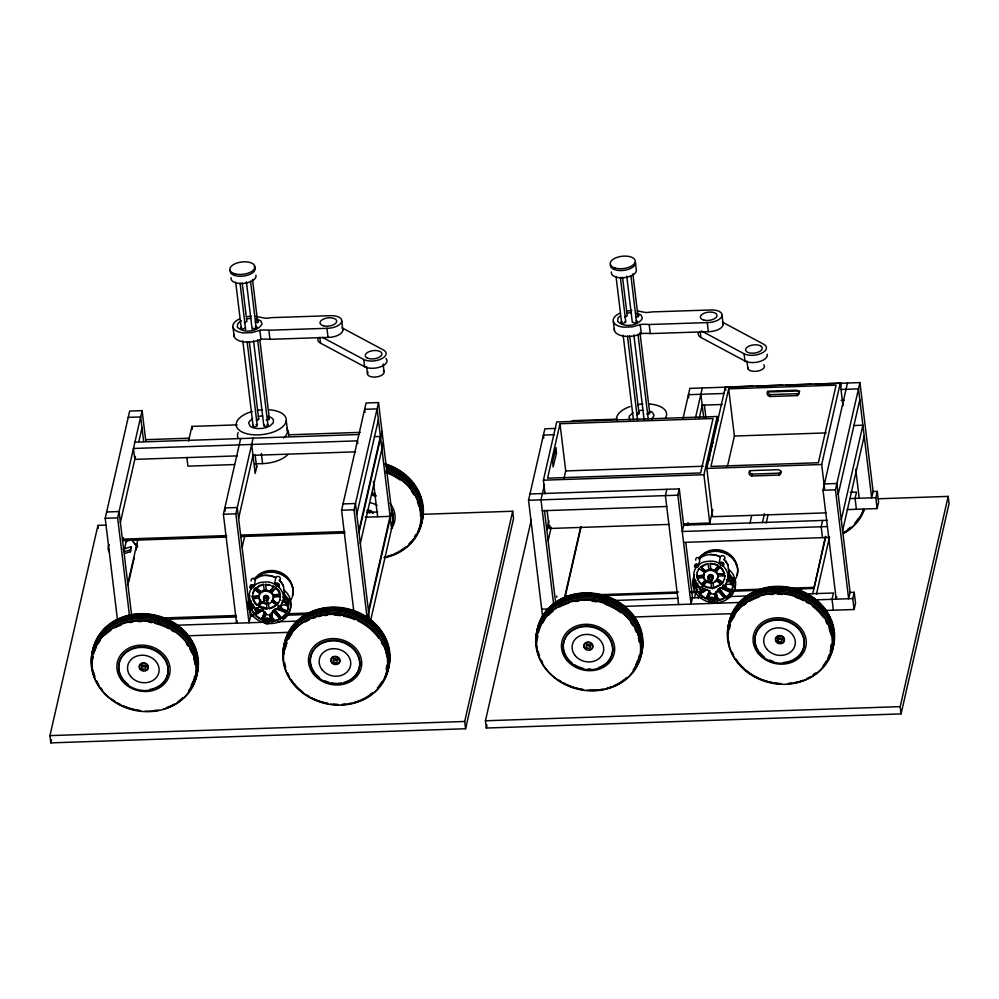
<?xml version="1.0" encoding="UTF-8"?>
<svg xmlns="http://www.w3.org/2000/svg" width="999" height="999" viewBox="0 0 999 999"><rect width="100%" height="100%" fill="white"/><g stroke="black" fill="none" stroke-linecap="round" stroke-linejoin="round"><path stroke-width="1.5" d="M108.379 548.813L108.679 551.186A9.266 4.545 -6.9 0 0 109.478 552.11M261.076 601.048C257.355 608.728 254.358 603.871 252.672 598.663L259.178 598.176L259.515 593.581L262.625 590.596L266.396 589.897L270.816 591.383M703.458 575.549L696.927 576.036L703.533 575.124L703.746 577.36L697.227 577.847L703.746 577.36M724.849 576.198L724.837 575.349L718.219 576.261L717.931 574.45L724.512 573.538L717.931 574.45M247.153 341.845L257.23 425.562A2.098 1.036 -6.9 0 1 255.095 426.623A2.098 1.036 -6.9 0 1 253.097 425.861L253.109 425.586A2.098 1.036 -6.9 0 1 253.271 425.324M627.484 336.126L637.562 419.842A2.098 1.036 -6.9 0 1 637.399 420.117M279.895 600.162L280.282 596.166L280.282 597.015M696.827 575.599L697.29 572.04M724.462 579.345L724.924 575.786M265.372 622.24A2.522 2.173 9.6 0 1 264.723 621.241L264.623 620.679A2.522 2.173 9.6 0 1 269.555 620.279L269.318 621.927A2.522 2.173 9.6 0 1 268.406 622.689M709.939 601.435A2.522 2.173 9.6 0 1 709.278 600.424L709.19 599.862A2.522 2.173 9.6 0 1 714.123 599.462L713.885 601.111M248.776 602.884L248.476 601.972L248.813 602.609A2.522 2.173 9.6 0 1 250.562 601.136L251.111 601.023M693.331 582.067L693.044 581.156L693.368 581.793A2.522 2.173 9.6 0 1 695.129 580.319L695.666 580.207M556.455 453.171L555.981 447.602L552.659 461.438L553.134 467.008L556.455 453.171L553.958 453.259M254.333 585.689L254.158 585.501A2.498 2.16 9.6 0 0 250.424 585.651A2.498 2.16 9.6 0 0 251.286 588.861C247.065 594.63 249.912 603.683 255.02 607.679A2.498 2.16 9.6 0 0 255.769 610.901A2.498 2.16 9.6 0 0 259.315 609.989L263.786 611.213A4.758 4.096 9.6 0 0 269.106 614.947A4.758 4.096 9.6 0 0 273.164 610.501L277.148 608.628A2.498 2.16 9.6 0 0 280.894 609.003A2.498 2.16 9.6 0 0 280.632 605.744L282.143 603.034A17.208 14.835 9.6 0 0 279.832 588.174L278.396 586.875A2.498 2.16 9.6 0 0 278.409 583.591A2.498 2.16 9.6 0 0 274.7 583.891L274.538 584.165A12.55 10.814 9.6 0 0 266.396 581.955L261.601 582.317A12.537 10.802 9.6 0 0 254.345 585.689L255.444 579.158C261.039 574.437 269.73 574.175 275.961 577.797L271.99 576.161M252.51 597.752L252.435 596.428L258.966 595.941L259.028 596.853M252.672 598.663L256.643 597.951M251.923 607.904A2.31 1.986 9.6 0 1 251.323 607.904L251.211 608.528A2.31 1.986 9.6 0 0 253.571 607.305L253.634 607.067M252.66 593.281L254.67 589.235M255.22 588.935L259.041 585.601L263.436 584.353L264.335 590.446M255.906 587.812L261.089 591.932L259.865 593.269L254.595 589.647M260.514 609.715L253.971 613.823L253.684 612.699A18.894 16.284 9.6 0 1 251.323 607.904M259.865 593.269L255.719 589.959M258.778 606.118C281.905 610.976 247.814 609.889 262.762 601.748L263.549 602.11M261.089 591.932L255.919 587.824L255.282 588.523M263.436 584.353L255.831 588.236M265.434 584.602L269.643 584.615M258.704 606.53L262.762 601.748M262.837 610.202L255.057 615.097A18.894 16.284 9.6 0 0 260.776 619.33L261.401 619.617L264.635 612.474M270.13 614.747L270.579 618.681A2.31 1.986 9.6 0 0 269.705 619.967L269.655 619.655A2.522 2.173 9.6 0 0 264.735 620.042L264.648 620.779L263.037 620.292L266.184 613.324M263.636 619.043L263.748 618.406M264.048 618.194L264.186 617.494M271.528 592.444L275.524 588.061L271.528 592.444L269.942 591.308L273.913 586.475L273.052 585.901M277.41 604.07L273.576 607.417L269.181 608.653L277.335 604.495M269.942 591.308L273.913 586.475M276.698 605.194L271.528 601.086M274.538 584.165L275.799 577.36A2.498 2.16 9.6 0 1 279.52 577.06A2.498 2.16 9.6 0 1 279.558 580.307L283.204 585.102L284.39 592.782M272.727 600.112L277.947 603.783L272.727 600.112L271.516 601.46M280.182 596.59L273.726 596.653L272.228 600.436M269.605 621.116L269.605 620.604A2.31 1.986 9.6 0 1 270.479 619.305L270.729 618.618M274.163 621.203L275.237 620.379A18.894 16.284 9.6 0 0 279.695 618.756L280.257 618.443L279.583 619.38A18.894 16.284 9.6 0 1 275.137 621.003L274.163 620.779A2.31 1.986 9.6 0 0 272.752 619.13L271.528 612.3M274.488 609.964L274.6 609.328L281.556 618.181L274.488 609.964L275.549 608.94M278.446 586.85L278.846 584.265M271.541 591.97C274.4 599.113 285.901 594.492 276.011 587.899M288.361 599.899L288.911 598.925L288.236 599.612A2.522 2.173 9.6 0 0 286.051 598.451L283.679 596.103L284.39 592.082M286.701 605.007A2.31 1.986 9.6 0 0 287.874 605.194L287.774 605.819A2.31 1.986 9.6 0 1 285.639 604.969L285.751 604.345A2.31 1.986 9.6 0 0 286.176 604.732M281.568 618.206A18.894 16.284 9.6 0 0 286.151 613.411L286.551 612.262L278.509 609.065M288.349 605.094L288.361 605.681A18.894 16.284 9.6 0 1 287.237 610.864L287.138 611.5A18.894 16.284 9.6 0 0 288.249 606.306L288.249 605.731M288.187 604.732L288.549 602.634M698.9 564.872L698.726 564.685A2.498 2.16 9.6 0 0 694.992 564.847A2.498 2.16 9.6 0 0 695.841 568.044C691.633 573.813 694.48 582.867 699.587 586.863A2.498 2.16 9.6 0 0 700.336 590.084A2.498 2.16 9.6 0 0 703.883 589.173L708.341 590.397A4.758 4.096 9.6 0 0 713.673 594.13A4.758 4.096 9.6 0 0 717.732 589.685L721.715 587.824A2.498 2.16 9.6 0 0 725.461 588.186A2.498 2.16 9.6 0 0 725.199 584.927L726.71 582.217A17.208 14.835 9.6 0 0 724.4 567.37L722.964 566.058A2.498 2.16 9.6 0 0 722.976 562.774A2.498 2.16 9.6 0 0 719.255 563.086L719.105 563.349A12.55 10.814 9.6 0 0 710.963 561.138L706.168 561.5A12.537 10.802 9.6 0 0 698.9 564.872L700.012 558.341C705.606 553.621 714.285 553.371 720.529 556.98L716.545 555.344M705.069 588.898L698.538 593.019L698.151 592.507A18.894 16.284 9.6 0 1 695.779 587.724L695.891 587.087A2.31 1.986 9.6 0 0 697.065 586.95M698.538 569.555L699.238 568.419M704.432 572.452L705.656 571.116L700.461 566.995M698.301 585.626L698.139 586.5A2.31 1.986 9.6 0 1 695.779 587.712M698.538 593.019L698.251 591.883A18.894 16.284 9.6 0 1 695.891 587.087M701.585 584.577L705.656 579.757L701.598 584.565L698.875 581.73L697.302 577.422M702.422 585.152L701.66 584.14M705.656 571.116C708.303 568.568 711.912 568.793 715.384 570.566M711.75 587.599C709.215 588.761 698.039 586.301 706.33 582.017M712.986 563.636C705.144 563.174 716.92 564.11 718.406 566.083L714.422 570.454L716.096 571.628L720.167 566.808L722.876 569.655L724.45 573.963M707.404 589.385L699.625 594.28A18.894 16.284 9.6 0 0 705.344 598.513L705.968 598.801L709.827 590.359M708.204 598.226L708.303 597.589M708.603 597.377L708.753 596.678M714.223 598.838A2.522 2.173 9.6 0 0 709.29 599.238L709.203 599.962L707.604 599.475L710.751 592.507M714.497 570.491L718.481 565.671L717.619 565.084M716.096 571.628L720.154 566.82L724.287 573.039M721.34 583.953C718.743 586.975 702.559 592.644 721.053 584.303M721.266 584.378L716.096 580.269M719.105 563.349L720.366 556.543A2.498 2.16 9.6 0 1 724.824 558.591M717.282 579.295C728.995 589.11 718.393 575.861 716.021 580.681M718.219 576.261L716.783 579.62M714.173 600.299L714.173 599.787A2.31 1.986 9.6 0 1 715.047 598.488L714.897 595.217M717.732 589.373L724.812 597.627L724.15 598.576A18.894 16.284 9.6 0 1 719.705 600.187L718.731 599.962A2.31 1.986 9.6 0 0 717.319 598.326L716.096 591.483M719.055 589.148L720.291 587.812L730.719 592.594A18.894 16.284 9.6 0 1 726.136 597.39L719.055 589.148L720.217 587.499M723.014 566.033L723.401 563.448M718.731 600.387L718.83 599.338A2.31 1.986 9.6 0 0 717.432 597.689L717.045 597.589M724.75 575.774L722.202 575.549M727.672 576.56L728.958 571.266M726.136 597.39L719.155 588.511M730.619 577.634L730.257 576.835M732.929 579.083L733.478 578.109L732.804 578.796M732.929 584.865A18.894 16.284 9.6 0 1 731.805 590.047L731.705 590.684A18.894 16.284 9.6 0 0 732.816 585.489L732.342 585.002A2.31 1.986 9.6 0 1 730.207 584.153L725.699 584.365M733.116 581.818L732.929 583.816M422.252 514.323L512.687 511.238L513.561 518.493L465.571 728.746L50.824 742.881L49.95 735.626L97.939 525.374L105.732 525.112M50.824 742.881L51.523 739.859M117.445 619.542L105.195 518.281L129.67 411.051L142.108 410.626L145.817 441.321M129.52 616.046L117.632 517.857L142.108 410.626M120.392 522.44L135.477 456.368M138.898 441.346L141.983 427.834M123.277 537.599L122.59 540.596L226.798 537.05M123.913 551.498L126.648 539.485M125.075 553.309L130.444 551.748L130.944 546.79L123.077 549.2M130.444 551.748L130.944 546.79M127.522 584.914L137.812 539.86M128.721 581.855L134.216 557.829M135.926 550.324L137.3 544.318M188.524 441.233L191.908 426.398L237.013 424.862M237.15 620.666L236.576 623.189L223.389 514.248L240.672 438.561M249.525 608.778L250.462 616.458L249.026 622.764L235.839 513.823L253.109 438.136M238.599 518.419L252.997 455.344L355.644 451.835M255.482 472.24L256.905 465.984M242.108 547.464L244.855 535.452M353.846 611.488L341.596 510.227L366.071 402.997L378.521 402.572L393.019 522.402L370.666 620.317M367.033 617.195L354.046 509.802L378.521 402.572M356.793 514.385L378.396 419.767M358.816 531.081L380.419 436.476L374.188 436.688M358.991 532.542L382.03 431.618M360.314 543.431L383.354 442.52M368.481 610.976L390.085 516.358L365.197 517.207M367.22 618.731L391.695 511.5M465.571 728.746L464.697 721.478L512.687 511.238M542.707 617.382L528.533 500.274L544.855 428.796L555.744 428.421M878.009 498.776L948.176 496.391L949.05 503.646L901.061 713.898L486.313 728.034L485.439 720.779L531.356 519.605M486.313 728.034L487 725.012M545.054 493.781L543.406 480.194L556.705 421.965L717.207 416.483L717.757 421.016M544.492 484.49L540.983 499.85L553.608 604.183M560.002 423.726L547.577 478.184L700.611 472.964L713.049 418.506L560.002 423.726L565.721 470.929L563.985 478.496M546.815 529.857L548.876 520.841M669.243 524.4L549.25 528.496L549.937 525.499M548.139 540.746L551.223 527.235M569.767 596.778L565.097 596.94L564.972 595.854L580.731 526.773M564.585 599.188L581.043 527.11M666.845 489.31L665.409 495.616L678.583 604.545M683.066 418.244L689.884 388.386L753.283 386.226M685.789 542.582L692.469 597.814L691.033 604.12L677.846 495.192L679.283 488.886L529.982 493.968M695.504 417.819L702.322 387.962M699.175 418.406L702.197 405.157L722.277 404.483M687.399 525.574L688.086 522.564M683.266 523.926L709.765 523.014L703.92 474.725L717.207 416.483M825.973 512.862L712.649 516.72L706.805 468.431L725.374 387.063L840.259 383.154L842.994 405.781M728.671 388.836L710.963 466.408L818.381 462.749L836.088 385.164L728.671 388.836L734.39 436.039L727.434 466.458M709.765 523.014L712.824 509.577M694.542 597.739L695.916 591.733M698.264 598.126L698.95 595.117M751.822 476.011L779.12 475.037A3.284 2.81 12.9 0 0 778.483 469.68L750.898 470.616A3.284 2.81 12.9 0 0 751.548 475.974L752.259 474.125L779.557 473.139A3.284 2.81 12.9 0 0 781.355 471.253M769.967 396.541L797.264 395.567A3.284 2.81 12.9 0 0 796.615 390.209L769.03 391.146A3.284 2.81 12.9 0 0 769.68 396.503L770.391 394.642L797.702 393.668A3.284 2.81 12.9 0 0 799.55 390.921M750.037 522.927L751.723 515.571M762.487 522.502L764.497 513.673M766.158 523.089L768.169 514.26M778.858 475.087L779.295 473.201M797.002 395.616L797.427 393.718M824.612 488.661L821.69 464.51L840.259 383.154M840.396 387.013L841.258 383.229M836.762 596.64L836.188 599.175L823.014 490.234L847.489 383.017M800.649 592.632L801.673 588.124M822.627 520.454L821.178 526.76L822.502 537.649M824.45 483.928L836.887 483.504L850.074 592.432L848.638 598.751L835.451 489.81L859.927 382.592L815.059 384.116M793.73 589.148L813.948 588.448L825.474 536.301M812.749 593.706L825.773 536.638M838.211 494.405L859.802 399.787M816.47 594.093L829.495 537.025M841.283 519.817L862.886 425.199L853.546 425.524M842.607 530.706L864.197 436.101M824.05 610.526L854.095 609.502L852.784 598.601L854.22 592.295L849.774 592.444M847.077 509.602L877.134 508.578L875.811 497.689L877.259 491.383L872.814 491.533M854.095 609.502L855.544 603.184L854.22 592.295M877.134 508.578L878.571 502.272L877.259 491.383M901.061 713.898L900.186 706.63L948.176 496.391M250.374 587.574L251.136 585.102M248.339 602.809L249.738 598.239M258.167 609.527A1.261 1.086 9.6 0 0 256.843 607.979A1.261 1.086 9.6 0 0 256.019 609.702A1.261 1.086 9.6 0 0 258.167 609.527L258.254 609.265M283.104 597.377L283.416 596.378M692.894 582.005L694.305 577.434M702.734 588.723A1.261 1.086 9.6 0 0 701.41 587.175A1.261 1.086 9.6 0 0 700.586 588.886A1.261 1.086 9.6 0 0 702.734 588.723L702.821 588.448M254.046 589.947L252.347 596.853L258.891 596.353M279.97 599.737L277.947 603.783M697.215 572.464L698.601 569.13M724.525 578.921L722.514 582.966M272.577 619.917A1.261 1.086 9.6 0 1 271.928 619.892A1.261 1.086 9.6 0 0 270.804 621.453A1.261 1.086 9.6 0 0 272.977 621.528L273.102 621.266M717.544 600.711A1.261 1.086 9.6 0 0 716.433 599.038A1.261 1.086 9.6 0 0 715.371 600.636A1.261 1.086 9.6 0 0 717.544 600.711L717.669 600.461M261.401 619.617L265.16 611.8M263.049 620.267L266.084 613.96M705.968 598.801L709.715 590.983M286.551 612.262L286.263 612.787A18.894 16.284 9.6 0 1 281.668 617.569M109.253 544.78L108.154 547.002L108.454 549.375A9.266 4.545 -6.9 0 0 109.266 550.299M278.022 603.371L278.646 602.647M700.399 567.42L708.004 563.548L708.903 569.63M722.589 582.554L723.214 581.83M260.09 601.673L257.018 605.394L252.735 598.239M703.271 585.726L707.255 581.343M705.032 571.353L705.669 570.741L700.486 567.007M252.635 418.531L249.226 421.578L248.714 423.226L250.212 426.223A12.6 6.181 -6.9 0 0 257.642 428.546L260.876 428.509A12.6 6.181 -6.9 0 0 269.83 425.986L273.227 422.939L273.414 419.705L272.252 418.294A12.6 6.181 -6.9 0 0 267.807 416.371M632.966 412.812L629.557 415.859L629.045 417.507L630.157 420.042M651.535 419.305L654.083 415.572L652.584 412.575A12.6 6.181 -6.9 0 0 650.674 411.438M241.296 320.716L237.7 323.726L237.287 326.973C243.331 333.691 257.917 331.955 262.063 323.888L260.789 320.854L256.518 318.818M619.892 316.146L618.031 318.007L617.619 321.253C623.663 327.972 638.249 326.236 642.394 318.169L641.121 315.135L636.85 313.099M700.761 566.658L705.843 564.023M254.083 613.199L256.693 611.55M262.949 609.565L255.17 614.472A18.894 16.284 9.6 0 0 260.889 618.706L261.501 618.98M698.638 592.382L702.572 589.909M706.218 589.572L699.725 593.656A18.894 16.284 9.6 0 0 705.456 597.889L706.068 598.164M724.812 597.627L724.25 597.939A18.894 16.284 9.6 0 1 719.804 599.562L718.843 599.762M272.715 611.013L280.145 619.068M717.282 590.197L724.712 598.251M714.635 581.181L715.434 580.744M129.795 539.91L125.862 541.67M277.909 583.965L277.622 584.09A1.261 1.086 9.6 0 1 276.386 583.903M715.147 597.864L715.296 597.802A2.31 1.986 9.6 0 0 714.422 598.651M342.844 330.269L341.745 321.191A12.6 6.181 -6.9 0 1 328.534 328.259L268.868 330.232A24.038 11.801 -6.9 0 0 260.627 330.145L252.01 332.605L243.419 332.904A16.796 8.242 -6.9 0 1 239.198 319.081M342.595 328.671A12.6 6.181 -6.9 0 1 329.633 337.337L269.967 339.31A24.038 11.801 -6.9 0 0 261.726 339.223L257.292 340.709A16.796 8.242 -6.9 0 1 234.078 334.278M723.164 324.55L722.077 315.472A12.6 6.181 -6.9 0 1 708.865 322.54L649.2 324.513A24.038 11.801 -6.9 0 0 640.958 324.425L632.342 326.885L623.751 327.185A16.796 8.242 -6.9 0 1 619.53 313.361M722.926 322.952A12.6 6.181 -6.9 0 1 709.964 331.618L650.299 333.591A24.038 11.801 -6.9 0 0 642.057 333.504L637.624 334.99A16.796 8.242 -6.9 0 1 614.41 328.559M130.232 549.925L124.85 551.498M268.294 602.971L267.27 603.109M712.774 582.167L713.748 587.849M247.103 318.756L250.999 318.356M627.434 313.037L631.331 312.637M247.128 316.658L251.486 316.221M627.459 310.939L631.818 310.502M265.434 584.59L269.568 585.027L273.838 586.9M711.75 587.612L707.617 587.175L703.346 585.302M637.037 314.51L637.075 314.51A2.098 1.036 -6.9 0 1 638.873 315.234L638.873 315.497A2.098 1.036 -6.9 0 1 637.075 316.571L636.525 316.621A2.098 1.036 -6.9 0 1 635.526 316.508M286.888 601.922L286.238 601.972A2.522 2.173 9.6 0 1 285.589 601.873M279.957 594.355L273.439 594.842L273.664 597.002M275.025 596.565L280.257 596.166M281.131 605.169L285.564 604.845M756.368 386.113L782.629 385.227M785.714 385.114L811.962 384.228M724.05 393.481L688.436 394.692L688.811 397.764M767.282 392.008L798.176 390.946M841.408 389.473L858.491 388.898L871.665 497.827L873.114 491.52L859.927 382.592M128.222 417.37L140.672 416.945L143.644 441.483M841.183 400.424L844.28 400.312M572.24 420.679L617.345 419.143M145.629 439.685L189.173 438.199M288.711 434.802L360.252 432.367M134.915 442.17L358.878 434.528M554.308 434.727L543.419 435.102L543.781 438.124M734.39 436.039L826.235 432.904M237.437 455.869L134.79 459.365L133.466 448.476L357.43 440.846L357.767 443.568M234.565 464.56L187.912 466.146L186.85 457.43M254.782 463.873L262.562 463.598A25.187 12.363 -6.9 0 0 287.837 454.508M565.721 470.929L703.296 466.233M706.805 468.431L821.69 464.51M543.406 480.194L703.92 474.725M106.631 511.975L119.068 511.55L131.706 615.884M343.032 503.921L355.482 503.496L369.48 619.23M528.533 500.274L677.846 495.192M823.014 490.234L835.451 489.81M850.311 492.295L856.518 492.082L855.082 498.389L856.393 509.29M105.195 518.281L117.632 517.857M223.389 514.248L235.839 513.823M341.596 510.227L354.046 509.802M366.808 512.35L377.697 511.975M850.424 498.551L875.811 497.689M542.295 510.751L666.72 506.505M122.415 539.148L226.623 535.589M240.622 535.114L344.817 531.568M240.796 536.575L344.992 533.016M827.297 520.292L683.678 525.187L682.242 531.493L827.409 526.548M683.566 542.395L828.72 537.437M564.972 595.854L571.191 595.641M597.627 594.742L678.508 591.982M690.946 591.558L695.616 591.396M734.49 590.072L762.487 589.11M790.484 588.161L813.81 587.362M600.874 595.716L677.085 593.119M691.083 592.644L697.302 592.432M733.066 591.208L759.515 590.309M614.572 600.461L678.234 598.301M691.433 597.852L701.523 597.502M729.47 596.553L749.65 595.866M806.53 593.918L833.478 593.006L832.042 599.313L833.366 610.202M163.187 617.969L236.288 615.471M250.287 614.997L253.396 614.897M287.612 613.723L310.939 612.936M166.471 619.318L236.463 616.932M250.462 616.458L253.571 616.346M286.226 615.234L306.456 614.547M541.72 609.215L549.5 608.94M624 606.405L740.446 602.434M814.972 599.887L852.784 598.601M175.687 625.262L265.547 622.202M277.872 621.778L297.902 621.091M634.64 616.982L732.442 613.648M187.849 635.789L289.972 632.305M49.95 735.626L464.697 721.478M485.439 720.779L900.186 706.63M642.994 410.277L641.92 410.289A12.6 6.181 -6.9 0 0 638.673 410.751M262.662 415.996L261.588 416.009A12.6 6.181 -6.9 0 0 258.341 416.471M255.282 326.511L255.719 326.511A2.098 1.036 -6.9 0 1 257.118 327.447L257.005 327.722A2.098 1.036 -6.9 0 1 254.882 328.609L254.358 328.596A2.098 1.036 -6.9 0 1 253.159 328.184M709.64 554.507L715.097 554.957M265.072 575.324L270.529 575.761M770.391 394.642L770.117 394.605A3.284 2.81 12.9 0 1 767.669 391.133M752.259 474.125L751.972 474.088A3.284 2.81 12.9 0 1 749.525 470.616M637.312 310.876L645.754 312.525A24.038 11.801 -6.9 0 0 652.072 311.9L710.264 309.99A12.6 6.181 -6.9 0 1 722.077 315.472M255.719 316.358L265.422 318.244A24.038 11.801 -6.9 0 0 271.74 317.62L329.932 315.709A12.6 6.181 -6.9 0 1 341.745 321.191M709.315 599.338L707.704 598.838M264.747 620.154L263.149 619.655M272.477 618.406L272.864 618.506A2.31 1.986 9.6 0 1 274.275 620.142L274.275 620.579M252.385 585.901L252.66 585.976A1.261 1.086 9.6 0 0 253.296 585.926M714.21 563.798L716.483 564.66M287.774 602.784L288.087 602.909A1.261 1.086 9.6 0 1 286.613 601.972M725.112 587.387L731.78 590.047M724.999 588.011L731.68 590.671M721.74 587.712L731.106 591.445M280.544 608.204L287.225 610.864M280.444 608.828L287.113 611.488M275.724 608.628L286.438 612.887M722.314 322.103L763.736 344.243A12.6 6.181 -6.9 0 1 761.7 353.171A12.6 6.181 -6.9 0 1 744.105 353.771L701.348 330.906M698.264 333.117A12.6 6.181 -6.9 0 0 700.898 337.45L744.979 361.026A12.6 6.181 -6.9 0 0 759.777 361.513A12.6 6.181 -6.9 0 0 767.182 354.233M341.983 327.822L383.404 349.962A12.6 6.181 -6.9 0 1 381.368 358.891A12.6 6.181 -6.9 0 1 363.773 359.49L322.352 337.337M317.932 338.836A12.6 6.181 -6.9 0 0 320.567 343.169L364.647 366.745A12.6 6.181 -6.9 0 0 380.894 366.733A12.6 6.181 -6.9 0 0 385.964 358.466M706.368 580.819L707.18 581.318M702.497 584.727L698.95 581.318L697.464 578.346M275.537 588.049L278.234 590.884L279.882 594.78M701.323 569.892L703.421 571.353M717.145 581.006L720.291 583.216M699.163 568.831L704.457 572.09L703.596 576.036M272.577 601.823L276.773 604.77M760.464 345.829L761.575 346.653A8.392 4.121 -6.9 0 1 758.229 352.16A8.392 4.121 -6.9 0 1 747.389 352.185L746.265 351.361A8.392 4.121 -6.9 0 1 749.612 345.854A8.392 4.121 -6.9 0 1 760.451 345.829M367.045 357.892L365.934 357.08A8.392 4.121 -6.9 0 1 369.28 351.573A8.392 4.121 -6.9 0 1 380.119 351.548L381.243 352.372A8.392 4.121 -6.9 0 1 377.897 357.879A8.392 4.121 -6.9 0 1 367.058 357.904M723.651 559.34L725.686 561.101M279.083 580.157L281.131 581.918M728.671 572.989L733.341 578.945M284.103 593.793L288.773 599.762M728.196 575.237L730.107 577.672M716.108 571.153L718.231 574.937M700.012 558.341L699.837 558.141A2.498 2.16 9.6 0 0 695.741 560.177M255.444 579.158L255.269 578.958A2.498 2.16 9.6 0 0 251.186 580.993M274.176 611.363L279.233 617.257M253.971 613.823L253.584 613.324A18.894 16.284 9.6 0 1 251.224 608.528M729.158 575.324L729.844 576.236M284.59 596.141L285.289 597.052M259.965 599.25L260.502 599.974M722.889 584.865L723.051 585.114A1.261 1.086 9.6 0 0 724.812 585.389M722.527 586.962L722.702 587.212A1.261 1.086 9.6 0 0 724.849 587.05A1.261 1.086 9.6 0 0 723.513 585.501A1.261 1.086 9.6 0 0 722.702 587.212M277.972 607.779L278.134 608.029A1.261 1.086 9.6 0 0 280.282 607.867A1.261 1.086 9.6 0 0 278.958 606.318A1.261 1.086 9.6 0 0 278.134 608.029M704.095 577.672L704.532 578.446M725.774 561.238L728.184 565.634M281.206 582.055L283.616 586.438M732.941 577.959L733.191 578.496A2.522 2.173 9.6 0 1 732.567 580.581M288.374 598.776L288.636 599.313A2.522 2.173 9.6 0 1 288.399 600.961M713.061 443.081L712.599 442.295L709.44 456.093L709.49 460.052M696.902 575.187L696.902 576.036M252.335 596.003L252.572 597.34M715.983 592.12L716.932 598.214M710.077 563.374L710.888 569.505M714.385 593.269L715.184 598.426M710.789 582.305L711.675 588.024M271.428 612.924L272.377 619.03M265.509 584.178L266.321 590.309M268.369 602.547L269.181 608.653M269.817 614.085L270.629 619.243M266.521 604.133L267.108 608.828M855.693 469.105L859.227 498.251M801.373 587.787L801.498 588.873M746.94 360.976L747.864 368.531M744.105 353.771L744.979 361.026M725.374 387.063L725.736 390.085M707.255 322.527L708.353 331.606M700.187 331.643L700.898 337.45M704.37 404.832L705.856 417.107M700.886 394.268L703.671 417.282M679.283 488.886L683.741 525.699M649.2 324.513L650.299 333.591M640.184 324.488L641.283 333.566M632.854 273.826L638.099 317.083M639.959 332.542L649.687 412.887M630.869 275.449L636.663 323.351M637.974 334.166L648.251 419.155A2.098 1.036 -6.9 0 0 647.827 418.693M626.735 276.136L632.342 322.49M633.841 334.852L644.13 419.83M622.539 277.272L627.222 315.909M629.645 335.989L638.998 413.249M620.379 277.422L625.799 322.227M616.033 276.448L621.828 324.35M623.139 335.164L633.441 419.867A2.098 1.036 -6.9 0 1 633.89 419.343M613.374 321.641L614.472 330.719M547.065 510.377L549.25 528.496M556.668 596.128L556.805 597.227M544.467 510.427L555.606 602.472M383.129 363.948L384.041 371.503M391.571 528.708L377.073 408.878L364.635 409.303L365.01 412.375M366.608 366.683L367.532 374.25M363.773 359.49L364.647 366.745M373.364 481.418L377.634 516.695M326.923 328.246L328.022 337.325M319.855 337.362L320.567 343.169M286.251 420.616L287.562 431.506M268.868 330.232L269.967 339.31M259.852 330.207L260.951 339.285M252.522 279.545L257.767 322.802M259.815 339.797L269.355 418.606M250.537 281.169L256.331 329.071M257.642 339.885L267.919 424.875M246.403 281.855L252.198 329.757M253.509 340.572L263.798 425.549M242.208 282.992L246.89 321.628M249.313 341.708L258.666 418.968M261.326 453.434L262.562 463.598M240.047 283.129L245.654 329.483M235.702 282.168L241.308 328.521M242.807 340.884L253.097 425.861M255.145 454.957L256.631 467.182M251.673 444.443L255.195 473.501M233.042 327.36L234.141 336.426M249.163 605.719L237.275 507.517L224.837 507.942L225.212 511.013M191.908 426.398L192.258 429.295M97.939 525.374L98.289 528.284M728.958 571.977L727.759 564.285L724.125 559.502A2.498 2.16 9.6 0 0 724.55 559.09M254.133 266.433A12.6 6.181 -6.9 0 1 244.455 275.936A12.6 6.181 -6.9 0 1 230.195 270.379M383.441 370.529A8.392 4.121 -6.9 0 1 380.095 376.036A8.392 4.121 -6.9 0 1 369.255 376.061L368.132 375.237A8.392 4.121 -6.9 0 1 368.007 372.078M255.906 275.175A12.6 6.181 -6.9 0 1 243.706 283.416A12.6 6.181 -6.9 0 1 231.069 277.647M244.668 328.072A2.098 1.036 -6.9 0 1 242.632 329.021L242.095 329.033A2.098 1.036 -6.9 0 1 240.572 328.159L240.659 327.884A2.098 1.036 -6.9 0 1 241.646 327.173M245.729 322.202A2.098 1.036 -6.9 0 1 244.33 322.714M255.195 322.227A2.098 1.036 -6.9 0 0 256.194 322.34L256.743 322.29A2.098 1.036 -6.9 0 0 258.541 321.228L258.541 320.954A2.098 1.036 -6.9 0 0 257.267 320.254M255.669 320.404A2.098 1.036 -6.9 0 1 256.194 320.279M287.45 430.357A25.187 12.363 -6.9 0 1 288.561 435.614M256.044 424.55A2.098 1.036 -6.9 0 1 257.255 425.287M258.242 418.519A2.098 1.036 -6.9 0 1 258.429 419.642A2.098 1.036 -6.9 0 1 256.368 420.354M267.108 424.263A2.098 1.036 -6.9 0 1 267.532 425.674A2.098 1.036 -6.9 0 1 264.61 426.161A2.098 1.036 -6.9 0 1 264.186 424.75M269.206 418.356A2.098 1.036 -6.9 0 1 268.594 419.63A2.098 1.036 -6.9 0 1 266.046 419.892M268.057 417.907A2.098 1.036 -6.9 0 1 268.931 418.144M268.968 409.727A25.187 12.363 -6.9 0 1 281.755 427.51A25.187 12.363 -6.9 0 1 241.496 431.718A25.187 12.363 -6.9 0 1 252.248 411.476M257.305 410.339A25.187 12.363 -6.9 0 1 262.537 409.727M287.05 428.321A25.187 12.363 -6.9 0 1 283.566 437.999M238.049 437.987A25.187 12.363 -6.9 0 1 238.137 432.592M94.143 649.038A52.423 44.98 12.9 0 1 96.154 641.957M98.714 636.625A52.423 44.98 12.9 0 1 153.696 614.81A52.423 44.98 12.9 0 1 197.178 655.831M197.39 657.305A52.423 44.98 12.9 0 1 197.64 660.252M92.083 663.798A53.484 45.892 12.9 0 1 153.197 616.845A53.484 45.892 12.9 0 1 193.494 683.566M92.37 653.146A53.484 45.892 12.9 0 1 157.83 616.258A53.484 45.892 12.9 0 1 194.53 680.644M140.584 710.801A53.484 45.892 12.9 0 1 96.341 642.17A53.484 45.892 12.9 0 1 183.304 635.864A53.484 45.892 12.9 0 1 163.337 709.153M158.953 710.177A53.484 45.892 12.9 0 1 145.242 711.176M110.252 624.687A51.648 44.306 12.9 0 1 115.409 621.253M116.608 620.579A51.648 44.306 12.9 0 1 166.421 619.505M167.77 620.129A51.648 44.306 12.9 0 1 176.686 625.386M177.847 626.248A51.648 44.306 12.9 0 1 187.075 635.227M154.196 619.417A52.41 44.967 12.9 0 1 158.629 620.566M97.34 640.859A52.41 44.967 12.9 0 1 99.638 637.037M101.423 634.602A52.41 44.967 12.9 0 1 157.205 618.718A52.41 44.967 12.9 0 1 196.703 660.239M196.978 666.171A52.41 44.967 12.9 0 1 196.366 672.027M127.922 684.14A24.925 21.391 12.9 0 1 124.226 653.658A24.925 21.391 12.9 0 1 159.053 652.472A24.925 21.391 12.9 0 1 162.737 682.954M161.688 683.953A24.925 21.391 12.9 0 1 153.871 688.448M152.385 688.91A24.925 21.391 12.9 0 1 149.925 689.46M92.957 671.178A53.484 45.892 12.9 0 1 152.023 618.031A53.484 45.892 12.9 0 1 190.834 688.823M190.834 687.112A51.648 44.306 12.9 0 1 188.574 690.883M182.78 697.689A51.648 44.306 12.9 0 1 178.059 701.585M174.138 704.108A51.648 44.306 12.9 0 1 166.471 707.667M156.693 710.227A51.648 44.306 12.9 0 1 153.771 710.639M140.397 710.576A51.648 44.306 12.9 0 1 135.964 709.889M134.503 709.577A51.648 44.306 12.9 0 1 123.114 705.843M120.442 704.57A51.648 44.306 12.9 0 1 117.82 703.159M115.285 701.623A51.648 44.306 12.9 0 1 111.688 699.1M102.46 690.134A51.648 44.306 12.9 0 1 100.587 687.612M98.876 684.989A51.648 44.306 12.9 0 1 96.691 680.906M94.967 676.723A51.648 44.306 12.9 0 1 93.694 672.389M92.857 659.265A51.648 44.306 12.9 0 1 93.269 656.405M94.743 650.799A51.648 44.306 12.9 0 1 96.404 646.753M97.765 644.18A51.648 44.306 12.9 0 1 100.175 640.471M105.12 634.877A51.648 44.306 12.9 0 1 111.114 630.107M114.96 627.797A51.648 44.306 12.9 0 1 121.428 624.899M129.758 622.602A51.648 44.306 12.9 0 1 132.655 622.127M138.536 621.615A51.648 44.306 12.9 0 1 141.508 621.59M148.988 622.19A51.648 44.306 12.9 0 1 151.935 622.689M154.845 623.339A51.648 44.306 12.9 0 1 164.773 626.735M166.121 627.347A51.648 44.306 12.9 0 1 168.769 628.696M171.353 630.169A51.648 44.306 12.9 0 1 173.838 631.768M186.388 643.681A51.648 44.306 12.9 0 1 188.187 646.266M189.798 648.925A51.648 44.306 12.9 0 1 191.833 653.046M193.831 658.728A51.648 44.306 12.9 0 1 194.967 664.547M194.63 676.173A51.648 44.306 12.9 0 1 191.483 685.814M192.957 681.793A51.648 44.306 12.9 0 1 191.146 685.764M93.856 653.646A51.648 44.306 12.9 0 1 146.391 620.491A51.648 44.306 12.9 0 1 195.28 663.199M143.144 670.541A4.508 3.871 12.9 0 1 139.922 664.622A4.508 3.871 12.9 0 1 147.215 664.372A4.508 3.871 12.9 0 1 145.454 670.466M146.304 665.846A2.248 1.936 12.9 0 1 142.033 665.009M384.578 463.611A52.423 44.98 12.9 0 1 422.427 513.536M385.689 466.146A53.484 45.892 12.9 0 1 418.456 530.919M384.553 464.098A53.484 45.892 12.9 0 1 419.493 527.996M389.985 503.271A26.811 23.002 12.9 0 1 391.171 529.045M372.602 493.019A26.811 23.002 12.9 0 1 375.324 493.681M386.488 469.592A53.484 45.892 12.9 0 1 422.34 516.533A53.484 45.892 12.9 0 1 383.928 557.517M385.814 464.71A51.648 44.306 12.9 0 1 391.396 466.858M392.732 467.47A51.648 44.306 12.9 0 1 410.227 480.419M416.408 489.048A51.648 44.306 12.9 0 1 417.819 491.783M386.813 467.52A52.41 44.967 12.9 0 1 421.665 507.579M409.84 484.328A52.41 44.967 12.9 0 1 411.688 486.501M385.839 471.79A52.423 44.98 12.9 0 1 420.991 517.145A52.423 44.98 12.9 0 1 384.777 557.679M372.302 494.605A24.925 21.391 12.9 0 1 376.086 495.616M391.558 509.253A24.925 21.391 12.9 0 1 392.195 523.126M413.973 538.661A53.484 45.892 12.9 0 1 410.901 542.132M386.85 468.007A53.484 45.892 12.9 0 1 418.144 532.267M415.809 534.465A51.648 44.306 12.9 0 1 414.348 536.987M410.826 541.783A51.648 44.306 12.9 0 1 408.816 543.98M405.469 547.052A51.648 44.306 12.9 0 1 399.101 551.448M397.902 552.122A51.648 44.306 12.9 0 1 394.093 553.958M391.433 555.019A51.648 44.306 12.9 0 1 387.337 556.331M385.589 472.415A51.648 44.306 12.9 0 1 400 479.957M411.351 491.033A51.648 44.306 12.9 0 1 413.986 494.93M417.37 501.785A51.648 44.306 12.9 0 1 418.793 506.081M385.901 471.066A51.648 44.306 12.9 0 1 420.517 516.383M367.095 510.814A4.508 3.871 12.9 0 1 372.889 513.374M370.754 502.897A15.909 13.649 12.9 0 1 377.135 505.444M367.395 512.887A2.248 1.936 12.9 0 1 370.117 513.099M367.207 510.352A4.508 3.871 12.9 0 1 372.989 512.924M372.152 495.279A24.925 21.391 12.9 0 1 375.936 496.291M391.408 509.94A24.925 21.391 12.9 0 1 392.757 521.091M137.525 546.815A53.484 45.892 12.9 0 1 132.093 540.009M137.038 546.54A52.423 44.98 12.9 0 1 131.918 539.747M137.637 546.153A51.648 44.306 12.9 0 1 135.814 544.005M250.874 589.26A21.204 18.282 9.6 0 1 251.036 586.875M255.182 578.259A21.204 18.282 9.6 0 1 281.256 573.988A21.204 18.282 9.6 0 1 292.42 595.629M288.911 598.925A21.204 18.282 9.6 0 1 272.277 623.488A21.204 18.282 9.6 0 1 248.476 601.972M264.373 599.025A2.51 2.173 9.6 0 1 264.51 595.829A2.51 2.173 9.6 0 1 268.182 596.391A2.51 2.173 9.6 0 1 267.395 599.487M254.071 579.745A21.416 18.457 9.6 0 1 281.194 574.413A21.416 18.457 9.6 0 1 292.145 597.377M291.658 598.501A21.416 18.457 9.6 0 1 291.096 599.575M250.599 588.698A21.416 18.457 9.6 0 1 250.724 587.499M250.936 586.301A21.416 18.457 9.6 0 1 251.248 585.139M283.704 589.872A21.416 18.457 9.6 0 1 288.299 613.236M286.775 615.197A21.416 18.457 9.6 0 1 285.889 616.096M284.94 616.945A21.416 18.457 9.6 0 1 282.854 618.468M250.1 609.665A21.416 18.457 9.6 0 1 249.6 608.516M249.188 607.342A21.416 18.457 9.6 0 1 249.987 595.479M264.285 599.487A2.51 2.173 9.6 0 1 264.435 596.291A2.51 2.173 9.6 0 1 268.107 596.853A2.51 2.173 9.6 0 1 267.32 599.949M264.061 598.913A2.298 1.986 9.6 0 1 264.922 596.228A2.298 1.986 9.6 0 1 268.057 597.115A2.298 1.986 9.6 0 1 267.183 599.8M264.148 600.923A2.298 1.986 9.6 0 1 264.485 597.902A2.298 1.986 9.6 0 1 267.869 598.863A2.298 1.986 9.6 0 1 266.358 601.548M264.248 600.049A1.648 1.424 9.6 0 1 265.821 598.176A1.648 1.424 9.6 0 1 267.295 600.237M282.055 600.499A2.498 2.16 9.6 0 1 282.068 603.134M280.244 606.206A1.261 1.086 9.6 0 1 278.484 605.931M258.129 607.867A1.261 1.086 9.6 0 1 256.893 607.966M271.878 619.855A1.261 1.086 9.6 0 1 272.977 621.528M252.972 604.77A1.261 1.086 9.6 0 1 250.674 604.957M250.15 604.27A2.522 2.173 9.6 0 1 249.625 603.908M249.226 603.433A2.522 2.173 9.6 0 1 248.876 602.335L248.951 601.773A2.522 2.173 9.6 0 1 249.201 601.261M267.807 622.889A2.522 2.173 9.6 0 1 266.508 622.852M253.396 604.632A2.522 2.173 9.6 0 1 249.038 604.482A2.522 2.173 9.6 0 1 251.186 601.286M252.422 603.796A1.261 1.086 9.6 0 1 250.999 604.532A1.261 1.086 9.6 0 1 249.95 603.334A1.261 1.086 9.6 0 1 251.199 602.385M284.053 600.811A2.522 2.173 9.6 0 1 284.94 597.864M251.248 602.409A1.261 1.086 9.6 0 1 250.474 601.885M253.671 606.68A2.31 1.986 9.6 0 1 252.497 607.767M261.413 575.099A19.88 17.133 9.6 0 1 262.525 574.575M254.857 578.983A19.88 17.133 9.6 0 1 276.111 570.991A19.88 17.133 9.6 0 1 292.095 586.75M289.61 631.393A52.423 44.98 12.9 0 1 344.48 608.116A52.423 44.98 12.9 0 1 388.798 649.288M283.441 654.245A53.484 45.892 12.9 0 1 346.516 610.664A53.484 45.892 12.9 0 1 385.102 677.035M283.903 654.183A53.484 45.892 12.9 0 1 283.778 649.637M284.403 643.656A53.484 45.892 12.9 0 1 351.124 610.202A53.484 45.892 12.9 0 1 386.138 674.113M327.597 703.558A53.484 45.892 12.9 0 1 291.795 630.044A53.484 45.892 12.9 0 1 381.393 637.212A53.484 45.892 12.9 0 1 341.471 704.657M338.399 704.695A53.484 45.892 12.9 0 1 330.657 704.07M297.302 622.177A51.648 44.306 12.9 0 1 300.662 619.105M310.739 612.787A51.648 44.306 12.9 0 1 330.332 607.929M334.765 607.842A51.648 44.306 12.9 0 1 369.468 619.717M375.911 625.486A51.648 44.306 12.9 0 1 378.696 628.696M381.443 632.504A51.648 44.306 12.9 0 1 383.067 635.177M288.948 634.328A52.41 44.967 12.9 0 1 348.826 612.187A52.41 44.967 12.9 0 1 388.524 661.113M311.988 668.156A24.925 21.391 12.9 0 1 324.225 641.795A24.925 21.391 12.9 0 1 356.318 651.897A24.925 21.391 12.9 0 1 349.675 680.019M348.339 680.731A24.925 21.391 12.9 0 1 343.993 682.379M341.533 682.929A24.925 21.391 12.9 0 1 337.712 683.328M336.426 683.341A24.925 21.391 12.9 0 1 331.243 682.816M328.708 682.205A24.925 21.391 12.9 0 1 325.05 680.856M319.53 677.609A24.925 21.391 12.9 0 1 316.071 674.437M315.085 673.276A24.925 21.391 12.9 0 1 312.625 669.492M384.79 678.396A53.484 45.892 12.9 0 1 380.619 684.777M372.277 692.856A53.484 45.892 12.9 0 1 369.93 694.492M283.092 654.083A53.484 45.892 12.9 0 1 346.216 612.025A53.484 45.892 12.9 0 1 385.464 677.047M381.743 681.855A51.648 44.306 12.9 0 1 377.472 687.911M368.394 695.941A51.648 44.306 12.9 0 1 353.983 702.447M351.186 703.146A51.648 44.306 12.9 0 1 348.314 703.696M345.379 704.108A51.648 44.306 12.9 0 1 342.432 704.357M337.999 704.445A51.648 44.306 12.9 0 1 333.516 704.208M327.572 703.346A51.648 44.306 12.9 0 1 316.096 699.887M314.735 699.312A51.648 44.306 12.9 0 1 312.05 698.039M309.428 696.628A51.648 44.306 12.9 0 1 306.893 695.079M303.309 692.569A51.648 44.306 12.9 0 1 291.321 679.782M288.973 675.749A51.648 44.306 12.9 0 1 287.675 673.001M285.677 667.307A51.648 44.306 12.9 0 1 284.74 662.949M284.877 649.874A51.648 44.306 12.9 0 1 286.863 642.894M288.674 638.923A51.648 44.306 12.9 0 1 291.795 633.94M305.369 621.94A51.648 44.306 12.9 0 1 309.091 620.004M313.037 618.369A51.648 44.306 12.9 0 1 315.759 617.457M318.519 616.695A51.648 44.306 12.9 0 1 321.366 616.071M324.275 615.584A51.648 44.306 12.9 0 1 327.21 615.259M334.615 615.097A51.648 44.306 12.9 0 1 340.597 615.659M343.544 616.158A51.648 44.306 12.9 0 1 355.032 619.617M357.729 620.816A51.648 44.306 12.9 0 1 378.921 638.423M381.418 642.394A51.648 44.306 12.9 0 1 382.817 645.129M386.775 665.322A51.648 44.306 12.9 0 1 386.238 669.63M285.477 647.102A51.648 44.306 12.9 0 1 286.663 642.906M288.986 637.574A51.648 44.306 12.9 0 1 343.856 614.797A51.648 44.306 12.9 0 1 386.888 656.655M386.963 665.421A51.648 44.306 12.9 0 1 386.551 668.281M331.843 662.287A4.508 3.871 12.9 0 1 333.853 656.48A4.508 3.871 12.9 0 1 339.91 660.052A4.508 3.871 12.9 0 1 334.765 664.01M333.641 663.661A4.508 3.871 12.9 0 1 332.642 663.074M338.087 658.828A2.248 1.936 12.9 0 1 333.778 658.978M610.514 264.66A12.6 6.181 -6.9 0 0 623.164 270.442A12.6 6.181 -6.9 0 0 635.352 262.2L636.238 269.455A12.6 6.181 -6.9 0 1 624.038 277.697A12.6 6.181 -6.9 0 1 611.4 271.928M763.773 364.81A8.392 4.121 -6.9 0 1 760.426 370.317A8.392 4.121 -6.9 0 1 749.587 370.342L748.463 369.518A8.392 4.121 -6.9 0 1 747.814 367.457M621.977 321.453A2.098 1.036 -6.9 0 0 620.991 322.165L620.903 322.44A2.098 1.036 -6.9 0 0 622.427 323.314L622.964 323.301A2.098 1.036 -6.9 0 0 624.999 322.365L625.087 322.09A2.098 1.036 -6.9 0 0 624.812 321.591M626.336 316.221A2.098 1.036 -6.9 0 1 624.662 316.995M633.316 322.215A2.098 1.036 -6.9 0 0 634.69 322.877L635.214 322.889A2.098 1.036 -6.9 0 0 637.337 322.003L637.449 321.728A2.098 1.036 -6.9 0 0 636.051 320.791M636.838 418.931A2.098 1.036 -6.9 0 1 637.574 419.568M637.699 412.55A2.098 1.036 -6.9 0 1 638.96 413.661A2.098 1.036 -6.9 0 1 636.688 414.635M644.517 419.031A2.098 1.036 -6.9 0 1 644.892 418.793M648.863 412.275A2.098 1.036 -6.9 0 1 649.45 413.561A2.098 1.036 -6.9 0 1 646.852 414.26M649.3 404.008A25.187 12.363 -6.9 0 1 665.384 418.194M616.695 420.329A25.187 12.363 -6.9 0 1 630.182 406.506M637.637 404.62A25.187 12.363 -6.9 0 1 642.869 404.008M734.178 610.576A52.423 44.98 12.9 0 1 737.349 605.519M739.223 603.134A52.423 44.98 12.9 0 1 788.199 587.162A52.423 44.98 12.9 0 1 830.381 618.281M830.956 619.692A52.423 44.98 12.9 0 1 833.566 629.944M728.009 633.441A53.484 45.892 12.9 0 1 791.083 589.86A53.484 45.892 12.9 0 1 829.669 656.218M728.471 633.366A53.484 45.892 12.9 0 1 728.321 630.332M728.97 622.839A53.484 45.892 12.9 0 1 796.515 589.635A53.484 45.892 12.9 0 1 830.032 654.645M758.865 678.546A53.484 45.892 12.9 0 1 741.82 603.608A53.484 45.892 12.9 0 1 827.721 619.243A53.484 45.892 12.9 0 1 787.549 683.778M781.418 683.828A53.484 45.892 12.9 0 1 773.688 683.016M772.165 682.742A53.484 45.892 12.9 0 1 760.276 679.158M751.585 593.906A51.648 44.306 12.9 0 1 814.035 598.901M820.479 604.682A51.648 44.306 12.9 0 1 823.251 607.879M826.011 611.688A51.648 44.306 12.9 0 1 827.622 614.36M742.519 603.096A52.41 44.967 12.9 0 1 744.917 601.111M791.857 592.419A52.41 44.967 12.9 0 1 796.265 593.681M734.228 612.225A52.41 44.967 12.9 0 1 794.205 591.608A52.41 44.967 12.9 0 1 833.079 640.297M758.74 651.248A24.925 21.391 12.9 0 1 765.971 622.227A24.925 21.391 12.9 0 1 799.999 629.845A24.925 21.391 12.9 0 1 794.23 659.203M792.906 659.914A24.925 21.391 12.9 0 1 788.561 661.563M787.337 661.862A24.925 21.391 12.9 0 1 783.553 662.437M773.276 661.388A24.925 21.391 12.9 0 1 769.617 660.052M764.098 656.793A24.925 21.391 12.9 0 1 759.64 652.459M727.659 633.266A53.484 45.892 12.9 0 1 795.841 592.569A53.484 45.892 12.9 0 1 825.186 663.973M815.684 672.876A53.484 45.892 12.9 0 1 813.286 674.437M729.133 643.831A53.484 45.892 12.9 0 1 728.159 639.31M829.332 654.42A51.648 44.306 12.9 0 1 827.671 658.466M826.31 661.038A51.648 44.306 12.9 0 1 822.989 665.933M810.314 676.76A51.648 44.306 12.9 0 1 806.593 678.683M802.647 680.319A51.648 44.306 12.9 0 1 799.924 681.231M797.165 682.005A51.648 44.306 12.9 0 1 794.317 682.629M791.408 683.104A51.648 44.306 12.9 0 1 788.473 683.428M781.068 683.591A51.648 44.306 12.9 0 1 775.087 683.041M772.14 682.542A51.648 44.306 12.9 0 1 760.651 679.083M759.29 678.496A51.648 44.306 12.9 0 1 735.888 658.965M733.541 654.932A51.648 44.306 12.9 0 1 732.242 652.185M729.445 629.058A51.648 44.306 12.9 0 1 730.469 624.837M733.241 618.106A51.648 44.306 12.9 0 1 734.69 615.584M743.568 605.519A51.648 44.306 12.9 0 1 746.016 603.633M749.937 601.123A51.648 44.306 12.9 0 1 758.953 597.077M770.304 594.592A51.648 44.306 12.9 0 1 773.251 594.343M777.684 594.243A51.648 44.306 12.9 0 1 782.18 594.492M795.379 597.24A51.648 44.306 12.9 0 1 799.587 598.801M800.948 599.388A51.648 44.306 12.9 0 1 803.633 600.661M806.255 602.072A51.648 44.306 12.9 0 1 808.79 603.608M812.374 606.118A51.648 44.306 12.9 0 1 823.488 617.607M825.973 621.578A51.648 44.306 12.9 0 1 827.384 624.313M829.108 628.508A51.648 44.306 12.9 0 1 830.369 632.842M831.343 644.505A51.648 44.306 12.9 0 1 830.806 648.826M731.73 620.729A51.648 44.306 12.9 0 1 785.926 593.556A51.648 44.306 12.9 0 1 831.455 635.851M831.53 644.605A51.648 44.306 12.9 0 1 830.094 651.685M782.642 638.011A2.248 1.936 12.9 0 1 778.209 637.662M699.75 557.454A21.204 18.282 9.6 0 1 725.823 553.184A21.204 18.282 9.6 0 1 736.987 574.812M733.478 578.109A21.204 18.282 9.6 0 1 712.699 602.622M711.325 602.459A21.204 18.282 9.6 0 1 693.044 581.156M708.928 578.209A2.51 2.173 9.6 0 1 709.078 575.012A2.51 2.173 9.6 0 1 712.749 575.574A2.51 2.173 9.6 0 1 711.962 578.671M698.638 558.928A21.416 18.457 9.6 0 1 725.761 553.596A21.416 18.457 9.6 0 1 736.7 576.56M736.226 577.684A21.416 18.457 9.6 0 1 735.651 578.771M695.504 565.496A21.416 18.457 9.6 0 1 695.816 564.323M728.271 569.055A21.416 18.457 9.6 0 1 732.142 593.418M731.33 594.38A21.416 18.457 9.6 0 1 730.456 595.279M728.496 596.927A21.416 18.457 9.6 0 1 726.298 598.326M694.667 588.848A21.416 18.457 9.6 0 1 694.168 587.699M693.756 586.525A21.416 18.457 9.6 0 1 694.555 574.675M708.853 578.671A2.51 2.173 9.6 0 1 709.003 575.474A2.51 2.173 9.6 0 1 712.662 576.036A2.51 2.173 9.6 0 1 711.875 579.133M708.616 578.096A2.298 1.986 9.6 0 1 709.49 575.424A2.298 1.986 9.6 0 1 712.612 576.311A2.298 1.986 9.6 0 1 711.75 578.983M708.716 580.107A2.298 1.986 9.6 0 1 709.053 577.085A2.298 1.986 9.6 0 1 712.437 578.046A2.298 1.986 9.6 0 1 710.926 580.744M708.815 579.233A1.648 1.424 9.6 0 1 710.389 577.36A1.648 1.424 9.6 0 1 711.85 579.42M711.325 579.982A1.648 1.424 9.6 0 1 710.951 580.144M726.623 579.682A2.498 2.16 9.6 0 1 726.635 582.317M698.151 564.984A1.261 1.086 9.6 0 1 696.615 564.922M722.702 562.961A1.261 1.086 9.6 0 1 720.716 562.887M702.697 587.05A1.261 1.086 9.6 0 1 701.173 587M696.653 584.702A1.261 1.086 9.6 0 1 695.117 583.878M717.707 598.838A1.261 1.086 9.6 0 1 716.183 598.963M733.016 581.88A1.261 1.086 9.6 0 1 732.067 581.955M694.717 583.453A2.522 2.173 9.6 0 1 694.193 583.091M693.781 582.617A2.522 2.173 9.6 0 1 693.431 581.518L693.518 580.956A2.522 2.173 9.6 0 1 693.756 580.444M711.076 602.035A2.522 2.173 9.6 0 1 710.464 601.798M697.951 583.816A2.522 2.173 9.6 0 1 693.606 583.666A2.522 2.173 9.6 0 1 695.741 580.481M696.99 582.979A1.261 1.086 9.6 0 1 695.566 583.716A1.261 1.086 9.6 0 1 694.517 582.517A1.261 1.086 9.6 0 1 695.754 581.568M728.621 579.994A2.522 2.173 9.6 0 1 730.107 576.848M730.818 591.97A18.894 16.284 9.6 0 1 726.236 596.753M731.842 584.353A2.31 1.986 9.6 0 1 730.744 583.916M698.239 585.864A2.31 1.986 9.6 0 1 697.964 586.326M699.425 558.166A19.88 17.133 9.6 0 1 720.679 550.174A19.88 17.133 9.6 0 1 736.65 565.933M538.711 628.221A52.423 44.98 12.9 0 1 539.747 623.938M541.283 619.767A52.423 44.98 12.9 0 1 542.569 617.107M543.281 615.821A52.423 44.98 12.9 0 1 548.613 608.528M549.662 607.442A52.423 44.98 12.9 0 1 604.095 595.429A52.423 44.98 12.9 0 1 641.745 635.014M641.957 636.488A52.423 44.98 12.9 0 1 642.195 639.435M536.65 642.981A53.484 45.892 12.9 0 1 597.764 596.028A53.484 45.892 12.9 0 1 638.049 662.749M536.938 632.33A53.484 45.892 12.9 0 1 602.397 595.441A53.484 45.892 12.9 0 1 639.085 659.839M555.419 678.109A53.484 45.892 12.9 0 1 559.665 603.808A53.484 45.892 12.9 0 1 640.034 634.752A53.484 45.892 12.9 0 1 586.7 690.159M583.603 689.785A53.484 45.892 12.9 0 1 556.618 678.995M553.608 604.832A51.648 44.306 12.9 0 1 558.641 601.223M561.176 599.762A51.648 44.306 12.9 0 1 580.344 593.906M584.752 593.581A51.648 44.306 12.9 0 1 621.253 604.57M622.414 605.431A51.648 44.306 12.9 0 1 631.643 614.41M635.227 619.542A51.648 44.306 12.9 0 1 636.738 622.252M558.541 604.158A52.41 44.967 12.9 0 1 562.312 602.21M601.723 599.338A52.41 44.967 12.9 0 1 608.94 601.81M544.205 616.221A52.41 44.967 12.9 0 1 600.099 597.489A52.41 44.967 12.9 0 1 641.271 639.422M641.545 645.354A52.41 44.967 12.9 0 1 640.921 651.211M572.489 663.324A24.925 21.391 12.9 0 1 568.793 632.842A24.925 21.391 12.9 0 1 603.621 631.655A24.925 21.391 12.9 0 1 607.305 662.137M606.256 663.136A24.925 21.391 12.9 0 1 598.426 667.632M590.659 669.043A24.925 21.391 12.9 0 1 588.074 669.018M582.929 668.256A24.925 21.391 12.9 0 1 579.195 667.082M577.996 666.583A24.925 21.391 12.9 0 1 574.575 664.772M537.524 650.361A53.484 45.892 12.9 0 1 596.59 597.227A53.484 45.892 12.9 0 1 635.401 668.019M635.401 666.296A51.648 44.306 12.9 0 1 633.141 670.067M626.223 677.896A51.648 44.306 12.9 0 1 618.706 683.291M617.494 683.965A51.648 44.306 12.9 0 1 613.686 685.801M611.026 686.862A51.648 44.306 12.9 0 1 606.942 688.174M602.709 689.16A51.648 44.306 12.9 0 1 599.8 689.635M596.865 689.972A51.648 44.306 12.9 0 1 589.46 690.122M583.478 689.572A51.648 44.306 12.9 0 1 567.682 685.027M566.333 684.415A51.648 44.306 12.9 0 1 563.686 683.066M561.101 681.593A51.648 44.306 12.9 0 1 558.616 679.994M542.657 662.824A51.648 44.306 12.9 0 1 541.246 660.089M539.522 655.906A51.648 44.306 12.9 0 1 538.261 651.573M537.287 639.909A51.648 44.306 12.9 0 1 537.824 635.589M542.32 623.376A51.648 44.306 12.9 0 1 544.742 619.655M548.613 615.122A51.648 44.306 12.9 0 1 553.159 611.088M559.527 606.98A51.648 44.306 12.9 0 1 568.706 603.171M575.761 601.523A51.648 44.306 12.9 0 1 578.696 601.123M592.057 601.186A51.648 44.306 12.9 0 1 596.49 601.873M605.182 604.258A51.648 44.306 12.9 0 1 620.766 612.662M630.956 622.877A51.648 44.306 12.9 0 1 632.754 625.449M635.089 629.482A51.648 44.306 12.9 0 1 636.4 632.23M638.386 637.911A51.648 44.306 12.9 0 1 639.335 642.282M639.198 655.356A51.648 44.306 12.9 0 1 636.051 665.009M637.524 660.976A51.648 44.306 12.9 0 1 635.714 664.947M538.424 632.829A51.648 44.306 12.9 0 1 590.958 599.675A51.648 44.306 12.9 0 1 639.847 642.382M586.588 649.375A4.508 3.871 12.9 0 1 584.927 643.281A4.508 3.871 12.9 0 1 592.032 643.843A4.508 3.871 12.9 0 1 590.022 649.65M590.871 645.029A2.248 1.936 12.9 0 1 586.613 643.693M863.411 509.228A52.423 44.98 12.9 0 1 843.643 533.304M858.428 518.281A51.648 44.306 12.9 0 1 854.919 523.076M850.711 527.347A51.648 44.306 12.9 0 1 848.351 529.295M845.828 531.106A51.648 44.306 12.9 0 1 843.193 532.729M864.272 509.602A53.484 45.892 12.9 0 1 844.58 532.729M864.11 509.44A53.484 45.892 12.9 0 1 857.08 521.141M849.712 528.021A53.484 45.892 12.9 0 1 847.377 529.657M863.835 509.49A53.484 45.892 12.9 0 1 862.537 512.2M234.94 273.813A12.6 6.181 -6.9 0 0 254.857 267.72A12.6 6.181 -6.9 0 0 237.437 262.887A12.6 6.181 -6.9 0 0 234.94 273.813M323.376 325.774A8.392 4.121 -6.9 0 0 336.651 321.703A8.392 4.121 -6.9 0 0 325.037 318.494A8.392 4.121 -6.9 0 0 323.376 325.774M121.953 680.681A26.811 23.002 12.9 0 0 167.82 679.12A26.811 23.002 12.9 0 0 140.684 645.117A26.811 23.002 12.9 0 0 121.953 680.681M101.836 690.484A52.423 44.98 12.9 0 0 191.546 687.424A52.423 44.98 12.9 0 0 138.461 620.941A52.423 44.98 12.9 0 0 101.836 690.484M140.122 669.268A4.508 3.871 12.9 0 0 147.827 669.005A4.508 3.871 12.9 0 0 143.269 663.286A4.508 3.871 12.9 0 0 140.122 669.268M130.557 676.323A15.909 13.649 12.9 0 0 157.78 675.399A15.909 13.649 12.9 0 0 141.671 655.219A15.909 13.649 12.9 0 0 130.557 676.323M141.933 668.231A2.248 1.936 12.9 0 0 145.792 668.094A2.248 1.936 12.9 0 0 143.506 665.247A2.248 1.936 12.9 0 0 141.933 668.231M123.314 680.494A24.925 21.391 12.9 0 0 165.959 679.033A24.925 21.391 12.9 0 0 140.722 647.427A24.925 21.391 12.9 0 0 123.314 680.494M260.939 601.885A7.405 6.394 9.6 0 0 273.276 599.5A7.405 6.394 9.6 0 0 264.186 591.283A7.405 6.394 9.6 0 0 260.939 601.885M264.41 602.722A1.648 1.424 9.6 0 0 267.058 601.947A1.648 1.424 9.6 0 0 264.847 600.299A1.648 1.424 9.6 0 0 264.41 602.722M251.461 587.624A1.261 1.086 9.6 0 0 253.621 587.462A1.261 1.086 9.6 0 0 252.285 585.913A1.261 1.086 9.6 0 0 251.461 587.624M275.786 585.789A1.261 1.086 9.6 0 0 277.947 585.626A1.261 1.086 9.6 0 0 276.611 584.078A1.261 1.086 9.6 0 0 275.786 585.789M286.588 604.57A1.261 1.086 9.6 0 0 288.674 604.145A1.261 1.086 9.6 0 0 287.125 602.759A1.261 1.086 9.6 0 0 286.588 604.57M250.524 607.292A1.261 1.086 9.6 0 0 252.622 606.868A1.261 1.086 9.6 0 0 251.061 605.481A1.261 1.086 9.6 0 0 250.524 607.292M265.197 623.289A2.522 2.173 9.6 0 0 269.393 622.464A2.522 2.173 9.6 0 0 266.283 619.68A2.522 2.173 9.6 0 0 265.197 623.289M266.084 622.552A1.261 1.086 9.6 0 0 268.169 622.14A1.261 1.086 9.6 0 0 266.621 620.741A1.261 1.086 9.6 0 0 266.084 622.552M284.278 602.322A2.522 2.173 9.6 0 0 288.461 601.485A2.522 2.173 9.6 0 0 285.364 598.713A2.522 2.173 9.6 0 0 284.278 602.322M285.152 601.585A1.261 1.086 9.6 0 0 287.25 601.161A1.261 1.086 9.6 0 0 285.702 599.775A1.261 1.086 9.6 0 0 285.152 601.585M313.561 674.15A26.811 23.002 12.9 0 0 359.44 672.577A26.811 23.002 12.9 0 0 332.292 638.586A26.811 23.002 12.9 0 0 313.561 674.15M293.456 683.953A52.423 44.98 12.9 0 0 383.154 680.893A52.423 44.98 12.9 0 0 330.07 614.41A52.423 44.98 12.9 0 0 293.456 683.953M331.73 662.737A4.508 3.871 12.9 0 0 339.448 662.474A4.508 3.871 12.9 0 0 334.877 656.755A4.508 3.871 12.9 0 0 331.73 662.737M322.165 669.792A15.909 13.649 12.9 0 0 349.388 668.868A15.909 13.649 12.9 0 0 333.279 648.688A15.909 13.649 12.9 0 0 322.165 669.792M333.541 661.7A2.248 1.936 12.9 0 0 337.4 661.563A2.248 1.936 12.9 0 0 335.115 658.703A2.248 1.936 12.9 0 0 333.541 661.7M314.922 673.95A24.925 21.391 12.9 0 0 357.58 672.502A24.925 21.391 12.9 0 0 332.342 640.896A24.925 21.391 12.9 0 0 314.922 673.95M615.272 268.094A12.6 6.181 -6.9 0 0 635.189 262A12.6 6.181 -6.9 0 0 617.769 257.168A12.6 6.181 -6.9 0 0 615.272 268.094M703.708 320.055A8.392 4.121 -6.9 0 0 716.982 315.996A8.392 4.121 -6.9 0 0 705.369 312.774A8.392 4.121 -6.9 0 0 703.708 320.055M758.129 653.334A26.811 23.002 12.9 0 0 804.008 651.773A26.811 23.002 12.9 0 0 776.86 617.769A26.811 23.002 12.9 0 0 758.129 653.334M738.011 663.136A52.423 44.98 12.9 0 0 827.721 660.077A52.423 44.98 12.9 0 0 774.637 593.593A52.423 44.98 12.9 0 0 738.011 663.136M776.298 641.92A4.508 3.871 12.9 0 0 784.015 641.658A4.508 3.871 12.9 0 0 779.445 635.938A4.508 3.871 12.9 0 0 776.298 641.92M776.398 641.47A4.508 3.871 12.9 0 0 784.115 641.208A4.508 3.871 12.9 0 0 779.545 635.489A4.508 3.871 12.9 0 0 776.398 641.47M766.733 648.975A15.909 13.649 12.9 0 0 793.955 648.051A15.909 13.649 12.9 0 0 777.846 627.872A15.909 13.649 12.9 0 0 766.733 648.975M778.109 640.883A2.248 1.936 12.9 0 0 781.967 640.746A2.248 1.936 12.9 0 0 779.682 637.899A2.248 1.936 12.9 0 0 778.109 640.883M759.49 653.146A24.925 21.391 12.9 0 0 802.135 651.685A24.925 21.391 12.9 0 0 776.897 620.079A24.925 21.391 12.9 0 0 759.49 653.146M705.494 581.068A7.405 6.394 9.6 0 0 717.831 578.683A7.405 6.394 9.6 0 0 708.753 570.479A7.405 6.394 9.6 0 0 705.494 581.068M708.978 581.918A1.648 1.424 9.6 0 0 711.625 581.131A1.648 1.424 9.6 0 0 709.402 579.482A1.648 1.424 9.6 0 0 708.978 581.918M696.028 566.82A1.261 1.086 9.6 0 0 698.189 566.645A1.261 1.086 9.6 0 0 696.852 565.097A1.261 1.086 9.6 0 0 696.028 566.82M720.354 564.972A1.261 1.086 9.6 0 0 722.514 564.81A1.261 1.086 9.6 0 0 721.178 563.261A1.261 1.086 9.6 0 0 720.354 564.972M731.143 583.753A1.261 1.086 9.6 0 0 733.241 583.329A1.261 1.086 9.6 0 0 731.693 581.942A1.261 1.086 9.6 0 0 731.143 583.753M695.092 586.475A1.261 1.086 9.6 0 0 697.177 586.051A1.261 1.086 9.6 0 0 695.629 584.665A1.261 1.086 9.6 0 0 695.092 586.475M709.765 602.472A2.522 2.173 9.6 0 0 713.948 601.648A2.522 2.173 9.6 0 0 710.851 598.863A2.522 2.173 9.6 0 0 709.765 602.472M710.639 601.735A1.261 1.086 9.6 0 0 712.737 601.323A1.261 1.086 9.6 0 0 711.188 599.937A1.261 1.086 9.6 0 0 710.639 601.735M728.845 581.505A2.522 2.173 9.6 0 0 733.029 580.669A2.522 2.173 9.6 0 0 729.932 577.897A2.522 2.173 9.6 0 0 728.845 581.505M729.72 580.769A1.261 1.086 9.6 0 0 731.817 580.357A1.261 1.086 9.6 0 0 730.269 578.958A1.261 1.086 9.6 0 0 729.72 580.769M566.52 659.864A26.811 23.002 12.9 0 0 612.387 658.304A26.811 23.002 12.9 0 0 585.239 624.3A26.811 23.002 12.9 0 0 566.52 659.864M546.403 669.667A52.423 44.98 12.9 0 0 636.113 666.62A52.423 44.98 12.9 0 0 583.029 600.124A52.423 44.98 12.9 0 0 546.403 669.667M584.69 648.451A4.508 3.871 12.9 0 0 592.395 648.189A4.508 3.871 12.9 0 0 587.837 642.482A4.508 3.871 12.9 0 0 584.69 648.451M575.112 655.506A15.909 13.649 12.9 0 0 602.347 654.582A15.909 13.649 12.9 0 0 586.226 634.402A15.909 13.649 12.9 0 0 575.112 655.506M586.5 647.414A2.248 1.936 12.9 0 0 590.347 647.29A2.248 1.936 12.9 0 0 588.074 644.43A2.248 1.936 12.9 0 0 586.5 647.414M567.882 659.677A24.925 21.391 12.9 0 0 610.526 658.216A24.925 21.391 12.9 0 0 585.289 626.61A24.925 21.391 12.9 0 0 567.882 659.677"/></g></svg>
